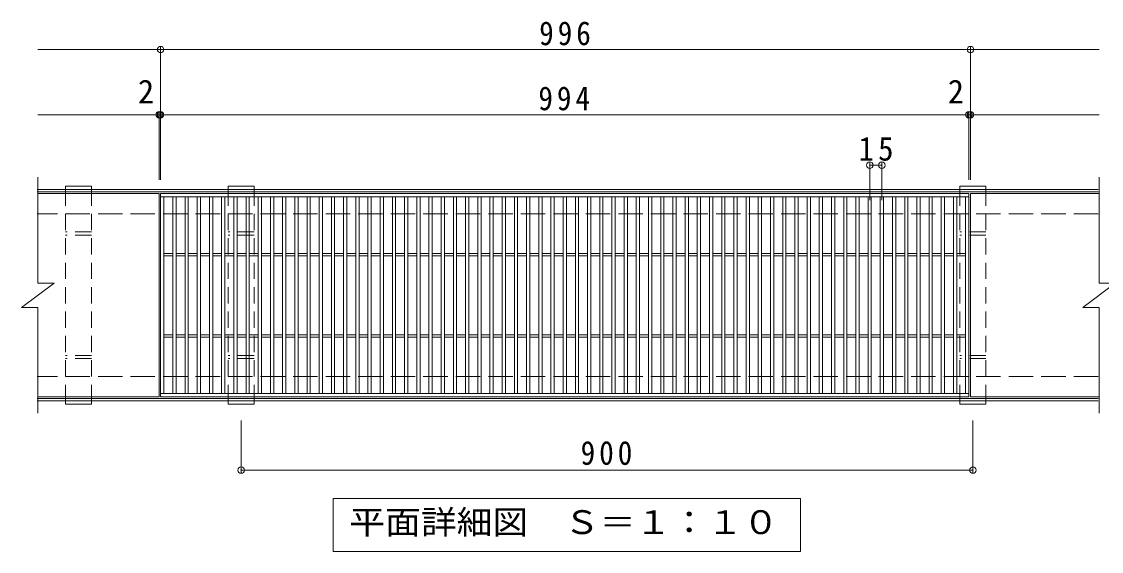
# Model space of a CAD drawing. Units: millimetres on the paper, enlarged 2 times, with parts at other scales. Extents: x -324 to 387, y -389 to 297.
# Drawn here: x -116 to 149.6, y 166.8 to 297.1 of the extents above; entities that cross this region are included whole.
import ezdxf
from ezdxf.enums import TextEntityAlignment as Align

# ---------------------------------------------------------------- set-up
doc = ezdxf.new("R2010")
doc.units = ezdxf.units.MM
doc.header["$LTSCALE"] = 2
doc.header["$PDMODE"] = 32
doc.header["$PDSIZE"] = 1.6
doc.linetypes.add('DASHED2', pattern=[3, 2, -1])
doc.linetypes.add('DASHED3', pattern=[4, 3, -1])
for name, color, linetype, lineweight in [('C-1', 2, 'Continuous', 9), ('C-2', 3, 'Continuous', 9), ('C-4', 7, 'Continuous', 9), ('C-5', 7, 'Continuous', 9), ('C-9', 3, 'DASHED2', 9)]:
    doc.layers.add(name, color=color, linetype=linetype, lineweight=lineweight)
doc.styles.add('ＭＳ ゴシック', font='')
doc.styles.get('ＭＳ ゴシック').set_extended_font_data('MS Gothic')

msp = doc.modelspace()

# ---------------------------------------------------------------- linework, layer by layer
at = {"layer": 'C-1'}
for p, q in [((148.83, 255.831), (-112.17, 255.831)), ((148.83, 255.23), (-112.17, 255.23)), ((148.83, 204.43), (-112.17, 204.43)), ((148.83, 203.83), (-112.17, 203.83))]:
    msp.add_line(p, q, dxfattribs=at)
at = {"layer": 'C-1', "linetype": 'DASHED3'}
for p, q in [((148.83, 249.83), (-112.17, 249.83)), ((148.83, 209.83), (-112.17, 209.83))]:
    msp.add_line(p, q, dxfattribs=at)
at = {"layer": 'C-2'}
for p, q in [((-111.97, 258.831), (-111.97, 232.831)), ((149.03, 258.831), (149.03, 232.831)), ((-82.17, 254.83), (-111.97, 254.83)), ((-82.17, 254.83), (-82.17, 204.831)), ((-81.77, 254.03), (117.03, 254.03)), ((-80.97, 205.63), (-80.97, 254.03)), ((-78.77, 205.63), (-78.77, 254.03)), ((-77.97, 205.63), (-77.97, 254.03)), ((-75.77, 205.63), (-75.77, 254.03)), ((-74.97, 205.63), (-74.97, 254.03)), ((-72.77, 205.63), (-72.77, 254.03)), ((-71.97, 205.63), (-71.97, 254.03)), ((-69.77, 205.63), (-69.77, 254.03)), ((-68.97, 205.63), (-68.97, 254.03)), ((-66.77, 205.63), (-66.77, 254.03)), ((-65.97, 205.63), (-65.97, 254.03)), ((-63.77, 205.63), (-63.77, 254.03)), ((-62.97, 205.63), (-62.97, 254.03)), ((-60.77, 205.63), (-60.77, 254.03)), ((-59.97, 205.63), (-59.97, 254.03)), ((-57.77, 205.63), (-57.77, 254.03)), ((-56.97, 205.63), (-56.97, 254.03)), ((-54.77, 205.63), (-54.77, 254.03)), ((-53.97, 205.63), (-53.97, 254.03)), ((-51.77, 205.63), (-51.77, 254.03)), ((-50.97, 205.63), (-50.97, 254.03)), ((-48.77, 205.63), (-48.77, 254.03)), ((-47.97, 205.63), (-47.97, 254.03)), ((-45.77, 205.63), (-45.77, 254.03)), ((-44.97, 205.63), (-44.97, 254.03)), ((-42.77, 205.63), (-42.77, 254.03)), ((-41.97, 205.63), (-41.97, 254.03)), ((-39.77, 205.63), (-39.77, 254.03)), ((-38.97, 205.63), (-38.97, 254.03)), ((-36.77, 205.63), (-36.77, 254.03)), ((-35.97, 205.63), (-35.97, 254.03)), ((-33.77, 205.63), (-33.77, 254.03)), ((-32.97, 205.63), (-32.97, 254.03)), ((-30.77, 205.63), (-30.77, 254.03)), ((-29.97, 205.63), (-29.97, 254.03)), ((-27.77, 205.63), (-27.77, 254.03)), ((-26.97, 205.63), (-26.97, 254.03)), ((-24.77, 205.63), (-24.77, 254.03)), ((-23.97, 205.63), (-23.97, 254.03)), ((-21.77, 205.63), (-21.77, 254.03)), ((-20.97, 205.63), (-20.97, 254.03)), ((-18.77, 205.63), (-18.77, 254.03)), ((-17.97, 205.63), (-17.97, 254.03)), ((-15.77, 205.63), (-15.77, 254.03)), ((-14.97, 205.63), (-14.97, 254.03)), ((-12.77, 205.63), (-12.77, 254.03)), ((-11.97, 205.63), (-11.97, 254.03)), ((-9.77, 205.63), (-9.77, 254.03)), ((-8.97, 205.63), (-8.97, 254.03)), ((-6.77, 205.63), (-6.77, 254.03)), ((-5.97, 205.63), (-5.97, 254.03)), ((-3.77, 205.63), (-3.77, 254.03)), ((-2.97, 205.63), (-2.97, 254.03)), ((-0.77, 205.63), (-0.77, 254.03)), ((0.03, 205.63), (0.03, 254.03)), ((2.23, 205.63), (2.23, 254.03)), ((3.03, 205.63), (3.03, 254.03)), ((5.23, 205.63), (5.23, 254.03)), ((6.03, 205.63), (6.03, 254.03)), ((8.23, 205.63), (8.23, 254.03)), ((9.03, 205.63), (9.03, 254.03)), ((11.23, 205.63), (11.23, 254.03)), ((12.03, 205.63), (12.03, 254.03)), ((14.23, 205.63), (14.23, 254.03)), ((15.03, 205.63), (15.03, 254.03)), ((17.23, 205.63), (17.23, 254.03)), ((18.03, 205.63), (18.03, 254.03)), ((20.23, 205.63), (20.23, 254.03)), ((21.03, 205.63), (21.03, 254.03)), ((23.23, 205.63), (23.23, 254.03)), ((24.03, 205.63), (24.03, 254.03)), ((26.23, 205.63), (26.23, 254.03)), ((27.03, 205.63), (27.03, 254.03)), ((29.23, 205.63), (29.23, 254.03)), ((30.03, 205.63), (30.03, 254.03)), ((32.23, 205.63), (32.23, 254.03)), ((33.03, 205.63), (33.03, 254.03)), ((35.23, 205.63), (35.23, 254.03)), ((36.03, 205.63), (36.03, 254.03)), ((38.23, 205.63), (38.23, 254.03)), ((39.03, 205.63), (39.03, 254.03)), ((41.23, 205.63), (41.23, 254.03)), ((42.03, 205.63), (42.03, 254.03)), ((44.23, 205.63), (44.23, 254.03)), ((45.03, 205.63), (45.03, 254.03)), ((47.23, 205.63), (47.23, 254.03)), ((48.03, 205.63), (48.03, 254.03)), ((50.23, 205.63), (50.23, 254.03)), ((51.03, 205.63), (51.03, 254.03)), ((53.23, 205.63), (53.23, 254.03)), ((54.03, 205.63), (54.03, 254.03)), ((56.23, 205.63), (56.23, 254.03)), ((57.03, 205.63), (57.03, 254.03)), ((59.23, 205.63), (59.23, 254.03)), ((60.03, 205.63), (60.03, 254.03)), ((62.23, 205.63), (62.23, 254.03)), ((63.03, 205.63), (63.03, 254.03)), ((65.23, 205.63), (65.23, 254.03)), ((66.03, 205.63), (66.03, 254.03)), ((68.23, 205.63), (68.23, 254.03)), ((69.03, 205.63), (69.03, 254.03)), ((71.23, 205.63), (71.23, 254.03)), ((72.03, 205.63), (72.03, 254.03)), ((74.23, 205.63), (74.23, 254.03)), ((75.03, 205.63), (75.03, 254.03)), ((77.23, 205.63), (77.23, 254.03)), ((78.03, 205.63), (78.03, 254.03)), ((80.23, 205.63), (80.23, 254.03)), ((81.03, 205.63), (81.03, 254.03)), ((83.23, 205.63), (83.23, 254.03)), ((84.03, 205.63), (84.03, 254.03)), ((86.23, 205.63), (86.23, 254.03)), ((87.03, 205.63), (87.03, 254.03)), ((89.23, 205.63), (89.23, 254.03)), ((90.03, 205.63), (90.03, 254.03)), ((92.23, 205.63), (92.23, 254.03)), ((93.03, 205.63), (93.03, 254.03)), ((95.23, 205.63), (95.23, 254.03)), ((96.03, 205.63), (96.03, 254.03)), ((98.23, 205.63), (98.23, 254.03)), ((99.03, 205.63), (99.03, 254.03)), ((101.23, 205.63), (101.23, 254.03)), ((102.03, 205.63), (102.03, 254.03)), ((104.23, 205.63), (104.23, 254.03)), ((105.03, 205.63), (105.03, 254.03)), ((107.23, 205.63), (107.23, 254.03)), ((108.03, 205.63), (108.03, 254.03)), ((110.23, 205.63), (110.23, 254.03)), ((111.03, 205.63), (111.03, 254.03)), ((113.23, 205.63), (113.23, 254.03)), ((114.03, 205.63), (114.03, 254.03)), ((116.23, 205.63), (116.23, 254.03)), ((117.03, 254.83), (117.03, 204.831)), ((117.43, 254.831), (117.43, 204.831)), ((149.03, 254.831), (117.43, 254.831)), ((-80.97, 240.13), (-78.77, 240.13)), ((-80.97, 239.53), (-78.77, 239.53)), ((-77.97, 240.13), (-75.77, 240.13)), ((-77.97, 239.53), (-75.77, 239.53)), ((-74.97, 240.13), (-72.77, 240.13)), ((-74.97, 239.53), (-72.77, 239.53)), ((-71.97, 240.13), (-69.77, 240.13)), ((-71.97, 239.53), (-69.77, 239.53)), ((-68.97, 240.13), (-66.77, 240.13)), ((-68.97, 239.53), (-66.77, 239.53)), ((-65.97, 240.13), (-63.77, 240.13)), ((-65.97, 239.53), (-63.77, 239.53)), ((-62.97, 240.13), (-60.77, 240.13)), ((-62.97, 239.53), (-60.77, 239.53)), ((-59.97, 240.13), (-57.77, 240.13)), ((-59.97, 239.53), (-57.77, 239.53)), ((-56.97, 240.13), (-54.77, 240.13)), ((-56.97, 239.53), (-54.77, 239.53)), ((-53.97, 240.13), (-51.77, 240.13)), ((-53.97, 239.53), (-51.77, 239.53)), ((-50.97, 240.13), (-48.77, 240.13)), ((-50.97, 239.53), (-48.77, 239.53)), ((-47.97, 240.13), (-45.77, 240.13)), ((-47.97, 239.53), (-45.77, 239.53)), ((-44.97, 240.13), (-42.77, 240.13)), ((-44.97, 239.53), (-42.77, 239.53)), ((-41.97, 240.13), (-39.77, 240.13)), ((-41.97, 239.53), (-39.77, 239.53)), ((-38.97, 240.13), (-36.77, 240.13)), ((-38.97, 239.53), (-36.77, 239.53)), ((-35.97, 240.13), (-33.77, 240.13)), ((-35.97, 239.53), (-33.77, 239.53)), ((-32.97, 240.13), (-30.77, 240.13)), ((-32.97, 239.53), (-30.77, 239.53)), ((-29.97, 240.13), (-27.77, 240.13)), ((-29.97, 239.53), (-27.77, 239.53)), ((-26.97, 240.13), (-24.77, 240.13)), ((-26.97, 239.53), (-24.77, 239.53)), ((-23.97, 240.13), (-21.77, 240.13)), ((-23.97, 239.53), (-21.77, 239.53)), ((-20.97, 240.13), (-18.77, 240.13)), ((-20.97, 239.53), (-18.77, 239.53)), ((-17.97, 240.13), (-15.77, 240.13)), ((-17.97, 239.53), (-15.77, 239.53)), ((-14.97, 240.13), (-12.77, 240.13)), ((-14.97, 239.53), (-12.77, 239.53)), ((-11.97, 240.13), (-9.77, 240.13)), ((-11.97, 239.53), (-9.77, 239.53)), ((-8.97, 240.13), (-6.77, 240.13)), ((-8.97, 239.53), (-6.77, 239.53)), ((-5.97, 240.13), (-3.77, 240.13)), ((-5.97, 239.53), (-3.77, 239.53)), ((-2.97, 240.13), (-0.77, 240.13)), ((-2.97, 239.53), (-0.77, 239.53)), ((0.03, 240.13), (2.23, 240.13)), ((0.03, 239.53), (2.23, 239.53)), ((3.03, 240.13), (5.23, 240.13)), ((3.03, 239.53), (5.23, 239.53)), ((6.03, 240.13), (8.23, 240.13)), ((6.03, 239.53), (8.23, 239.53)), ((9.03, 240.13), (11.23, 240.13)), ((9.03, 239.53), (11.23, 239.53)), ((12.03, 240.13), (14.23, 240.13)), ((12.03, 239.53), (14.23, 239.53)), ((15.03, 240.13), (17.23, 240.13)), ((15.03, 239.53), (17.23, 239.53)), ((18.03, 240.13), (20.23, 240.13)), ((18.03, 239.53), (20.23, 239.53)), ((21.03, 240.13), (23.23, 240.13)), ((21.03, 239.53), (23.23, 239.53)), ((24.03, 240.13), (26.23, 240.13)), ((24.03, 239.53), (26.23, 239.53)), ((27.03, 240.13), (29.23, 240.13)), ((27.03, 239.53), (29.23, 239.53)), ((30.03, 240.13), (32.23, 240.13)), ((30.03, 239.53), (32.23, 239.53)), ((33.03, 240.13), (35.23, 240.13)), ((33.03, 239.53), (35.23, 239.53)), ((36.03, 240.13), (38.23, 240.13)), ((36.03, 239.53), (38.23, 239.53)), ((39.03, 240.13), (41.23, 240.13)), ((39.03, 239.53), (41.23, 239.53)), ((42.03, 240.13), (44.23, 240.13)), ((42.03, 239.53), (44.23, 239.53)), ((45.03, 240.13), (47.23, 240.13)), ((45.03, 239.53), (47.23, 239.53)), ((48.03, 240.13), (50.23, 240.13)), ((48.03, 239.53), (50.23, 239.53)), ((51.03, 240.13), (53.23, 240.13)), ((51.03, 239.53), (53.23, 239.53)), ((54.03, 240.13), (56.23, 240.13)), ((54.03, 239.53), (56.23, 239.53)), ((57.03, 240.13), (59.23, 240.13)), ((57.03, 239.53), (59.23, 239.53)), ((60.03, 240.13), (62.23, 240.13)), ((60.03, 239.53), (62.23, 239.53)), ((63.03, 240.13), (65.23, 240.13)), ((63.03, 239.53), (65.23, 239.53)), ((66.03, 240.13), (68.23, 240.13)), ((66.03, 239.53), (68.23, 239.53)), ((69.03, 240.13), (71.23, 240.13)), ((69.03, 239.53), (71.23, 239.53)), ((72.03, 240.13), (74.23, 240.13)), ((72.03, 239.53), (74.23, 239.53)), ((75.03, 240.13), (77.23, 240.13)), ((75.03, 239.53), (77.23, 239.53)), ((78.03, 240.13), (80.23, 240.13)), ((78.03, 239.53), (80.23, 239.53)), ((81.03, 240.13), (83.23, 240.13)), ((81.03, 239.53), (83.23, 239.53)), ((84.03, 240.13), (86.23, 240.13)), ((84.03, 239.53), (86.23, 239.53)), ((87.03, 240.13), (89.23, 240.13)), ((87.03, 239.53), (89.23, 239.53)), ((90.03, 240.13), (92.23, 240.13)), ((90.03, 239.53), (92.23, 239.53)), ((93.03, 240.13), (95.23, 240.13)), ((93.03, 239.53), (95.23, 239.53)), ((96.03, 240.13), (98.23, 240.13)), ((96.03, 239.53), (98.23, 239.53)), ((99.03, 240.13), (101.23, 240.13)), ((99.03, 239.53), (101.23, 239.53)), ((102.03, 240.13), (104.23, 240.13)), ((102.03, 239.53), (104.23, 239.53)), ((105.03, 240.13), (107.23, 240.13)), ((105.03, 239.53), (107.23, 239.53)), ((108.03, 240.13), (110.23, 240.13)), ((108.03, 239.53), (110.23, 239.53)), ((111.03, 240.13), (113.23, 240.13)), ((111.03, 239.53), (113.23, 239.53)), ((114.03, 240.13), (116.23, 240.13)), ((114.03, 239.53), (116.23, 239.53)), ((-115.97, 226.831), (-107.97, 232.831)), ((-111.97, 232.831), (-107.97, 232.831)), ((145.03, 226.831), (153.03, 232.831)), ((149.03, 232.831), (153.03, 232.831)), ((-115.97, 226.831), (-111.97, 226.831)), ((-111.97, 226.831), (-111.97, 200.831)), ((145.03, 226.831), (149.03, 226.831)), ((149.03, 226.831), (149.03, 200.831)), ((-80.97, 220.13), (-78.77, 220.13)), ((-80.97, 219.53), (-78.77, 219.53)), ((-77.97, 220.13), (-75.77, 220.13)), ((-77.97, 219.53), (-75.77, 219.53)), ((-74.97, 220.13), (-72.77, 220.13)), ((-74.97, 219.53), (-72.77, 219.53)), ((-71.97, 220.13), (-69.77, 220.13)), ((-71.97, 219.53), (-69.77, 219.53)), ((-68.97, 220.13), (-66.77, 220.13)), ((-68.97, 219.53), (-66.77, 219.53)), ((-65.97, 220.13), (-63.77, 220.13)), ((-65.97, 219.53), (-63.77, 219.53)), ((-62.97, 220.13), (-60.77, 220.13)), ((-62.97, 219.53), (-60.77, 219.53)), ((-59.97, 220.13), (-57.77, 220.13)), ((-59.97, 219.53), (-57.77, 219.53)), ((-56.97, 220.13), (-54.77, 220.13)), ((-56.97, 219.53), (-54.77, 219.53)), ((-53.97, 220.13), (-51.77, 220.13)), ((-53.97, 219.53), (-51.77, 219.53)), ((-50.97, 220.13), (-48.77, 220.13)), ((-50.97, 219.53), (-48.77, 219.53)), ((-47.97, 220.13), (-45.77, 220.13)), ((-47.97, 219.53), (-45.77, 219.53)), ((-44.97, 220.13), (-42.77, 220.13)), ((-44.97, 219.53), (-42.77, 219.53)), ((-41.97, 220.13), (-39.77, 220.13)), ((-41.97, 219.53), (-39.77, 219.53)), ((-38.97, 220.13), (-36.77, 220.13)), ((-38.97, 219.53), (-36.77, 219.53)), ((-35.97, 220.13), (-33.77, 220.13)), ((-35.97, 219.53), (-33.77, 219.53)), ((-32.97, 220.13), (-30.77, 220.13)), ((-32.97, 219.53), (-30.77, 219.53)), ((-29.97, 220.13), (-27.77, 220.13)), ((-29.97, 219.53), (-27.77, 219.53)), ((-26.97, 220.13), (-24.77, 220.13)), ((-26.97, 219.53), (-24.77, 219.53)), ((-23.97, 220.13), (-21.77, 220.13)), ((-23.97, 219.53), (-21.77, 219.53)), ((-20.97, 220.13), (-18.77, 220.13)), ((-20.97, 219.53), (-18.77, 219.53)), ((-17.97, 220.13), (-15.77, 220.13)), ((-17.97, 219.53), (-15.77, 219.53)), ((-14.97, 220.13), (-12.77, 220.13)), ((-14.97, 219.53), (-12.77, 219.53)), ((-11.97, 220.13), (-9.77, 220.13)), ((-11.97, 219.53), (-9.77, 219.53)), ((-8.97, 220.13), (-6.77, 220.13)), ((-8.97, 219.53), (-6.77, 219.53)), ((-5.97, 220.13), (-3.77, 220.13)), ((-5.97, 219.53), (-3.77, 219.53)), ((-2.97, 220.13), (-0.77, 220.13)), ((-2.97, 219.53), (-0.77, 219.53)), ((0.03, 220.13), (2.23, 220.13)), ((0.03, 219.53), (2.23, 219.53)), ((3.03, 220.13), (5.23, 220.13)), ((3.03, 219.53), (5.23, 219.53)), ((6.03, 220.13), (8.23, 220.13)), ((6.03, 219.53), (8.23, 219.53)), ((9.03, 220.13), (11.23, 220.13)), ((9.03, 219.53), (11.23, 219.53)), ((12.03, 220.13), (14.23, 220.13)), ((12.03, 219.53), (14.23, 219.53)), ((15.03, 220.13), (17.23, 220.13)), ((15.03, 219.53), (17.23, 219.53)), ((18.03, 220.13), (20.23, 220.13)), ((18.03, 219.53), (20.23, 219.53)), ((21.03, 220.13), (23.23, 220.13)), ((21.03, 219.53), (23.23, 219.53)), ((24.03, 220.13), (26.23, 220.13)), ((24.03, 219.53), (26.23, 219.53)), ((27.03, 220.13), (29.23, 220.13)), ((27.03, 219.53), (29.23, 219.53)), ((30.03, 220.13), (32.23, 220.13)), ((30.03, 219.53), (32.23, 219.53)), ((33.03, 220.13), (35.23, 220.13)), ((33.03, 219.53), (35.23, 219.53)), ((36.03, 220.13), (38.23, 220.13)), ((36.03, 219.53), (38.23, 219.53)), ((39.03, 220.13), (41.23, 220.13)), ((39.03, 219.53), (41.23, 219.53)), ((42.03, 220.13), (44.23, 220.13)), ((42.03, 219.53), (44.23, 219.53)), ((45.03, 220.13), (47.23, 220.13)), ((45.03, 219.53), (47.23, 219.53)), ((48.03, 220.13), (50.23, 220.13)), ((48.03, 219.53), (50.23, 219.53)), ((51.03, 220.13), (53.23, 220.13)), ((51.03, 219.53), (53.23, 219.53)), ((54.03, 220.13), (56.23, 220.13)), ((54.03, 219.53), (56.23, 219.53)), ((57.03, 220.13), (59.23, 220.13)), ((57.03, 219.53), (59.23, 219.53)), ((60.03, 220.13), (62.23, 220.13)), ((60.03, 219.53), (62.23, 219.53)), ((63.03, 220.13), (65.23, 220.13)), ((63.03, 219.53), (65.23, 219.53)), ((66.03, 220.13), (68.23, 220.13)), ((66.03, 219.53), (68.23, 219.53)), ((69.03, 220.13), (71.23, 220.13)), ((69.03, 219.53), (71.23, 219.53)), ((72.03, 220.13), (74.23, 220.13)), ((72.03, 219.53), (74.23, 219.53)), ((75.03, 220.13), (77.23, 220.13)), ((75.03, 219.53), (77.23, 219.53)), ((78.03, 220.13), (80.23, 220.13)), ((78.03, 219.53), (80.23, 219.53)), ((81.03, 220.13), (83.23, 220.13)), ((81.03, 219.53), (83.23, 219.53)), ((84.03, 220.13), (86.23, 220.13)), ((84.03, 219.53), (86.23, 219.53)), ((87.03, 220.13), (89.23, 220.13)), ((87.03, 219.53), (89.23, 219.53)), ((90.03, 220.13), (92.23, 220.13)), ((90.03, 219.53), (92.23, 219.53)), ((93.03, 220.13), (95.23, 220.13)), ((93.03, 219.53), (95.23, 219.53)), ((96.03, 220.13), (98.23, 220.13)), ((96.03, 219.53), (98.23, 219.53)), ((99.03, 220.13), (101.23, 220.13)), ((99.03, 219.53), (101.23, 219.53)), ((102.03, 220.13), (104.23, 220.13)), ((102.03, 219.53), (104.23, 219.53)), ((105.03, 220.13), (107.23, 220.13)), ((105.03, 219.53), (107.23, 219.53)), ((108.03, 220.13), (110.23, 220.13)), ((108.03, 219.53), (110.23, 219.53)), ((111.03, 220.13), (113.23, 220.13)), ((111.03, 219.53), (113.23, 219.53)), ((114.03, 220.13), (116.23, 220.13)), ((114.03, 219.53), (116.23, 219.53)), ((-82.17, 204.831), (-111.97, 204.831)), ((117.03, 205.63), (-81.77, 205.63)), ((117.03, 204.831), (-81.77, 204.831)), ((149.03, 204.831), (117.43, 204.831))]:
    msp.add_line(p, q, dxfattribs=at)
msp.add_lwpolyline([(-81.77, 204.831), (-81.77, 254.83), (117.03, 254.83)], dxfattribs=at)
at = {"layer": 'C-4'}
for p, q in [((-111.97, 290.23), (149.03, 290.23)), ((-81.77, 258.231), (-81.77, 290.831)), ((117.43, 258.231), (117.43, 290.831)), ((-111.97, 274.231), (149.03, 274.231)), ((-82.17, 258.231), (-82.17, 274.83)), ((117.03, 258.231), (117.03, 274.83)), ((92.63, 253.231), (92.63, 262.431)), ((92.63, 261.831), (95.63, 261.831)), ((95.63, 253.231), (95.63, 262.431)), ((-61.97, 186.23), (-61.97, 199.031)), ((118.03, 186.23), (118.03, 199.031)), ((-61.97, 186.83), (118.03, 186.83))]:
    msp.add_line(p, q, dxfattribs=at)
for p in [(-81.77, 290.23), (117.43, 290.23), (-82.17, 274.231), (-81.77, 274.231), (117.03, 274.231), (117.43, 274.231), (92.63, 261.831), (95.63, 261.831), (-61.97, 186.83), (118.03, 186.83)]:
    msp.add_point(p, dxfattribs=at)
at = {"layer": 'C-5'}
msp.add_lwpolyline([(-39.37, 166.831), (-39.37, 179.831), (75.63, 179.831), (75.63, 166.831)], close=True, dxfattribs=at)
at = {"layer": 'C-9', "linetype": 'Continuous'}
for p, q in [((-98.77, 256.631), (-105.17, 256.631)), ((-105.17, 255.831), (-105.17, 256.631)), ((-98.77, 255.831), (-105.17, 255.831)), ((-98.77, 255.831), (-98.77, 256.631)), ((-58.77, 256.631), (-65.17, 256.631)), ((-65.17, 255.831), (-65.17, 256.631)), ((-58.77, 255.831), (-65.17, 255.831)), ((-58.77, 255.831), (-58.77, 256.631)), ((114.83, 255.831), (114.83, 256.631)), ((121.23, 256.631), (114.83, 256.631)), ((121.23, 255.831), (114.83, 255.831)), ((121.23, 255.831), (121.23, 256.631)), ((-105.17, 203.831), (-105.17, 203.031)), ((-98.77, 203.831), (-105.17, 203.831)), ((-98.77, 203.031), (-105.17, 203.031)), ((-98.77, 203.831), (-98.77, 203.031)), ((-65.17, 203.831), (-65.17, 203.031)), ((-58.77, 203.831), (-65.17, 203.831)), ((-58.77, 203.031), (-65.17, 203.031)), ((-58.77, 203.831), (-58.77, 203.031)), ((121.23, 203.831), (114.83, 203.831)), ((114.83, 203.831), (114.83, 203.031)), ((121.23, 203.031), (114.83, 203.031)), ((121.23, 203.831), (121.23, 203.031))]:
    msp.add_line(p, q, dxfattribs=at)
at = {"layer": 'C-9'}
for p, q in [((-105.17, 255.831), (-105.17, 249.831)), ((-98.77, 255.831), (-98.77, 249.831)), ((-65.17, 255.831), (-65.17, 249.831)), ((-58.77, 255.831), (-58.77, 249.831)), ((114.83, 255.831), (114.83, 249.831)), ((121.23, 255.831), (121.23, 249.831)), ((-105.17, 209.831), (-105.17, 249.831)), ((-98.77, 209.831), (-98.77, 249.831)), ((-65.17, 209.831), (-65.17, 249.831)), ((-58.77, 209.831), (-58.77, 249.831)), ((114.83, 209.831), (114.83, 249.831)), ((121.23, 209.831), (121.23, 249.831)), ((-98.77, 245.431), (-105.17, 245.431)), ((-98.77, 244.631), (-105.17, 244.631)), ((-58.77, 245.431), (-65.17, 245.431)), ((-58.77, 244.631), (-65.17, 244.631)), ((121.23, 245.431), (114.83, 245.431)), ((121.23, 244.631), (114.83, 244.631)), ((-98.77, 215.031), (-105.17, 215.031)), ((-98.77, 214.231), (-105.17, 214.231)), ((-58.77, 215.031), (-65.17, 215.031)), ((-58.77, 214.231), (-65.17, 214.231)), ((121.23, 215.031), (114.83, 215.031)), ((121.23, 214.231), (114.83, 214.231)), ((-105.17, 203.831), (-105.17, 209.831)), ((-98.77, 203.831), (-98.77, 209.831)), ((-65.17, 203.831), (-65.17, 209.831)), ((-58.77, 203.831), (-58.77, 209.831)), ((114.83, 203.831), (114.83, 209.831)), ((121.23, 203.831), (121.23, 209.831))]:
    msp.add_line(p, q, dxfattribs=at)

# ---------------------------------------------------------------- texts
at = {"layer": 'C-4', "color": 2, "style": 'ＭＳ ゴシック'}
for p in [(-87.362, 275.23), (111.838, 275.23)]:
    msp.add_text('2', height=5.865, dxfattribs=at).set_placement(p, align=Align.BOTTOM_LEFT)
at = {"layer": 'C-4', "color": 2, "char_height": 5.865, "attachment_point": 7, "style": 'ＭＳ ゴシック'}
for s, insert in [('\\T1.27;\\W0.9;996', (11.33, 291.231)), ('\\T1.27;\\W0.9;994', (11.13, 275.23)), ('\\T1.27;\\W0.95;15', (89.88, 262.831)), ('\\T1.27;\\W0.9;900', (21.53, 188.03))]:
    msp.add_mtext(s, dxfattribs=dict(at, insert=insert))
at = {"layer": 'C-5', "color": 2, "style": 'ＭＳ ゴシック', "width": 1.1}
msp.add_text('平面詳細図\u3000Ｓ＝１：１０', height=5.865, dxfattribs=at).set_placement((-35.37, 169.331), align=Align.BOTTOM_LEFT)

doc.saveas('drawing.dxf')
